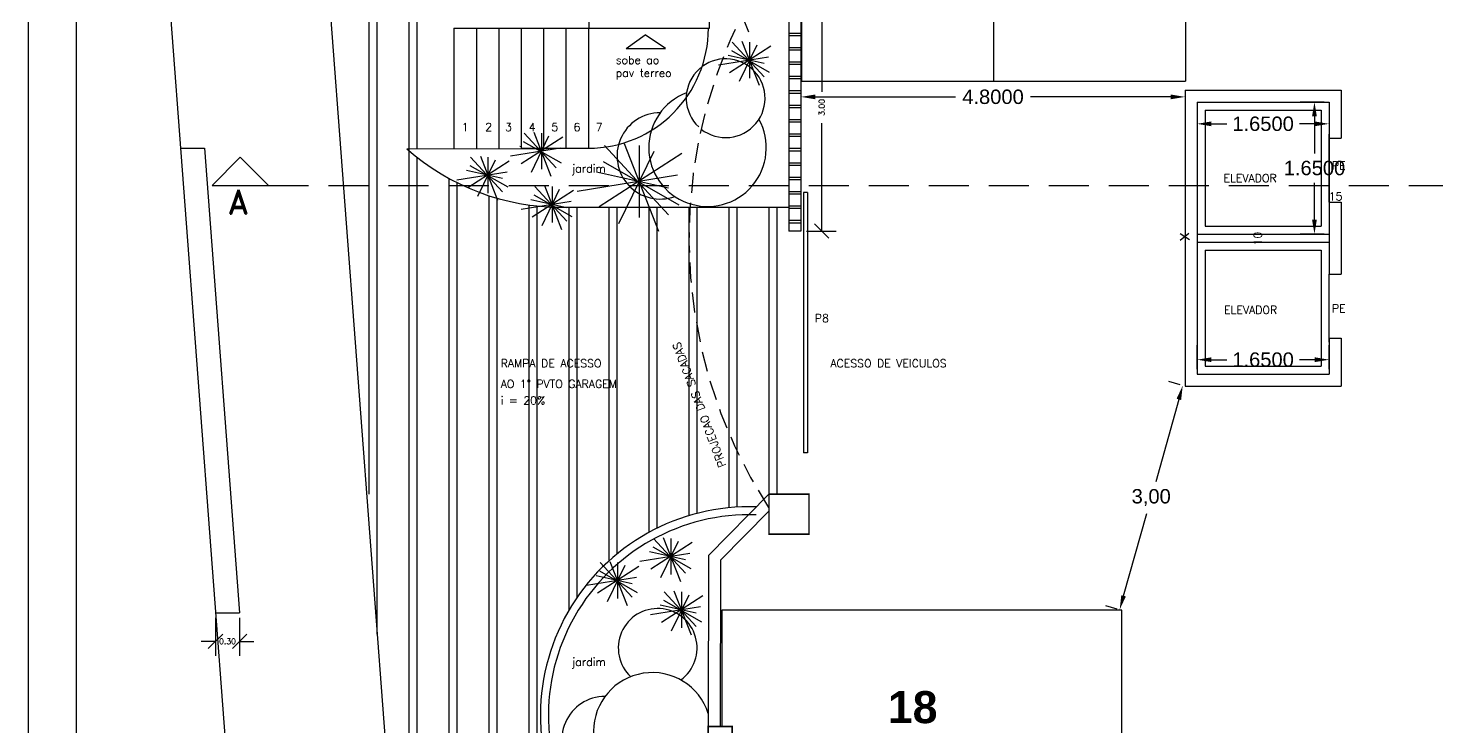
# Model space of a CAD drawing. Header units: millimetres. Extents: x 2200 to 2403, y 2380 to 2511.
# Drawn here: x 2245.02 to 2262.62, y 2431.22 to 2439.95 of the extents above; entities that cross this region are included whole.
import ezdxf

# ---------------------------------------------------------------- set-up
doc = ezdxf.new("R2010")
doc.units = ezdxf.units.MM
doc.linetypes.add('DASHED', pattern=[0.75, 0.5, -0.25])
doc.linetypes.add('HIDDEN', pattern=[0.375, 0.25, -0.125])
doc.styles.add('ROMAND', font='romand', dxfattribs={"height": 0.1})
doc.styles.add('ROMANS', font='ROMANS.shx', dxfattribs={"height": 0.07})
doc.styles.add('SANSSERIFBOLD', font='sasb____.pfb', dxfattribs={"height": 0.4})
doc.styles.get("Standard").update_dxf_attribs({"font": 'arial.ttf'})
doc.dimstyles.get("Standard").update_dxf_attribs({"dimtxt": 0.18, "dimasz": 0.18, "dimexe": 0.18, "dimexo": 0.0625, "dimgap": 0.09, "dimtad": 0, "dimtih": 1, "dimtoh": 1, "dimdec": 4, "dimzin": 0, "dimdsep": 46, "dimtxsty": 'Standard', "dimcen": 0.09, "dimadec": 0, "dimazin": 0, "dimtfac": 1, "dimtdec": 4, "dimtofl": 0, "dimtmove": 0, "dimatfit": 3, "dimfxl": 1, "dimtolj": 1, "dimtzin": 0, "dimarcsym": 0})

# ---------------------------------------------------------------- blocks, each defined once
blk = doc.blocks.new('*D137')
at = {"color": 0, "lineweight": -2, "transparency": 16777216}
for p, q in [((2259.626, 2435.688), (2259.626, 2435.986)), ((2261.276, 2435.688), (2261.276, 2435.986)), ((2259.806, 2435.806), (2259.996, 2435.806)), ((2261.096, 2435.806), (2260.906, 2435.806))]:
    blk.add_line(p, q, dxfattribs=at)
at = {"color": 0, "transparency": 16777216}
for points in [[(2259.806, 2435.836), (2259.806, 2435.776), (2259.626, 2435.806)], [(2261.096, 2435.836), (2261.096, 2435.776), (2261.276, 2435.806)]]:
    blk.add_solid(points, dxfattribs=at)
at = {"layer": 'DEFPOINTS', "color": 0, "transparency": 16777216}
for p in [(2259.626, 2435.806), (2259.626, 2435.625), (2261.276, 2435.625)]:
    blk.add_point(p, dxfattribs=at)
at = {"color": 0, "transparency": 16777216, "insert": (2260.451, 2435.806), "char_height": 0.18, "attachment_point": 5}
blk.add_mtext('\\A1;1.6500', dxfattribs=at)
blk = doc.blocks.new('*D139')
at = {"color": 0, "lineweight": -2, "transparency": 16777216}
for p, q in [((2261.214, 2439.025), (2260.913, 2439.025)), ((2261.093, 2438.845), (2261.093, 2438.382)), ((2261.093, 2437.555), (2261.093, 2438.018)), ((2261.214, 2437.375), (2260.913, 2437.375))]:
    blk.add_line(p, q, dxfattribs=at)
at = {"color": 0, "transparency": 16777216}
for points in [[(2261.063, 2438.845), (2261.123, 2438.845), (2261.093, 2439.025)], [(2261.063, 2437.555), (2261.123, 2437.555), (2261.093, 2437.375)]]:
    blk.add_solid(points, dxfattribs=at)
at = {"layer": 'DEFPOINTS', "color": 0, "transparency": 16777216}
for p in [(2261.093, 2439.025), (2261.276, 2439.025), (2261.276, 2437.375)]:
    blk.add_point(p, dxfattribs=at)
at = {"color": 0, "transparency": 16777216, "insert": (2261.093, 2438.2), "char_height": 0.18, "attachment_point": 5}
blk.add_mtext('\\A1;1.6500', dxfattribs=at)
blk = doc.blocks.new('*D140')
at = {"color": 0, "lineweight": -2, "transparency": 16777216}
for p, q in [((2259.626, 2438.963), (2259.626, 2438.573)), ((2261.276, 2438.963), (2261.276, 2438.573)), ((2259.806, 2438.753), (2259.996, 2438.753)), ((2261.096, 2438.753), (2260.906, 2438.753))]:
    blk.add_line(p, q, dxfattribs=at)
at = {"color": 0, "transparency": 16777216}
for points in [[(2259.806, 2438.783), (2259.806, 2438.723), (2259.626, 2438.753)], [(2261.096, 2438.783), (2261.096, 2438.723), (2261.276, 2438.753)]]:
    blk.add_solid(points, dxfattribs=at)
at = {"layer": 'DEFPOINTS', "color": 0, "transparency": 16777216}
for p in [(2259.626, 2439.025), (2261.276, 2439.025), (2261.276, 2438.753)]:
    blk.add_point(p, dxfattribs=at)
at = {"color": 0, "transparency": 16777216, "insert": (2260.451, 2438.753), "char_height": 0.18, "attachment_point": 5}
blk.add_mtext('\\A1;1.6500', dxfattribs=at)
blk = doc.blocks.new('*D142')
at = {"color": 0, "lineweight": -2, "transparency": 16777216}
for p, q in [((2254.676, 2439.113), (2254.676, 2438.91)), ((2254.856, 2439.09), (2256.609, 2439.09)), ((2259.296, 2439.09), (2257.543, 2439.09)), ((2259.476, 2439.113), (2259.476, 2438.91))]:
    blk.add_line(p, q, dxfattribs=at)
at = {"color": 0, "transparency": 16777216}
for points in [[(2254.856, 2439.12), (2254.856, 2439.06), (2254.676, 2439.09)], [(2259.296, 2439.12), (2259.296, 2439.06), (2259.476, 2439.09)]]:
    blk.add_solid(points, dxfattribs=at)
at = {"layer": 'DEFPOINTS', "color": 0, "transparency": 16777216}
for p in [(2254.676, 2439.175), (2259.476, 2439.175), (2254.676, 2439.09)]:
    blk.add_point(p, dxfattribs=at)
at = {"color": 0, "transparency": 16777216, "insert": (2257.076, 2439.09), "char_height": 0.18, "attachment_point": 5}
blk.add_mtext('\\A1;4.8000', dxfattribs=at)
blk = doc.blocks.new('*D143')
at = {"color": 0, "lineweight": -2, "transparency": 16777216}
for p, q in [((2259.416, 2435.492), (2259.274, 2435.532)), ((2259.398, 2435.31), (2259.109, 2434.281)), ((2258.707, 2432.856), (2258.997, 2433.885)), ((2258.628, 2432.691), (2258.485, 2432.731))]:
    blk.add_line(p, q, dxfattribs=at)
at = {"color": 0, "transparency": 16777216}
for points in [[(2259.37, 2435.318), (2259.427, 2435.302), (2259.447, 2435.483)], [(2258.679, 2432.864), (2258.736, 2432.848), (2258.659, 2432.683)]]:
    blk.add_solid(points, dxfattribs=at)
at = {"layer": 'DEFPOINTS', "color": 0, "transparency": 16777216}
for p in [(2259.476, 2435.475), (2258.659, 2432.683), (2258.688, 2432.674)]:
    blk.add_point(p, dxfattribs=at)
at = {"color": 0, "transparency": 16777216, "insert": (2259.053, 2434.083), "char_height": 0.18, "attachment_point": 5}
blk.add_mtext('\\A1;3,00', dxfattribs=at)
blk = doc.blocks.new('*D144')
at = {"color": 1, "lineweight": -2, "transparency": 16777216}
for p, q in [((2255.026, 2440.412), (2254.846, 2440.592)), ((2254.744, 2440.502), (2255.116, 2440.502)), ((2254.936, 2440.502), (2254.936, 2439.154)), ((2254.936, 2437.414), (2254.936, 2438.761)), ((2254.744, 2437.414), (2255.116, 2437.414)), ((2255.026, 2437.324), (2254.846, 2437.504))]:
    blk.add_line(p, q, dxfattribs=at)
at = {"layer": 'DEFPOINTS', "color": 0, "transparency": 16777216}
for p in [(2254.681, 2440.502), (2254.681, 2437.414), (2254.936, 2437.414)]:
    blk.add_point(p, dxfattribs=at)
at = {"color": 1, "transparency": 16777216, "insert": (2254.936, 2438.958), "char_height": 0.07, "attachment_point": 5, "rotation": 90, "style": 'ROMANS'}
blk.add_mtext('\\A1;3.00', dxfattribs=at)
blk = doc.blocks.new('*D145')
at = {"color": 1, "lineweight": -2, "transparency": 16777216}
for p, q in [((2247.36, 2432.582), (2247.36, 2432.107)), ((2247.66, 2432.582), (2247.66, 2432.107)), ((2247.27, 2432.197), (2247.45, 2432.377)), ((2247.57, 2432.197), (2247.75, 2432.377)), ((2247.36, 2432.287), (2247.18, 2432.287)), ((2247.66, 2432.287), (2247.84, 2432.287))]:
    blk.add_line(p, q, dxfattribs=at)
at = {"layer": 'DEFPOINTS', "color": 0, "transparency": 16777216}
for p in [(2247.36, 2432.645), (2247.66, 2432.645), (2247.36, 2432.287)]:
    blk.add_point(p, dxfattribs=at)
at = {"color": 1, "transparency": 16777216, "insert": (2247.51, 2432.287), "char_height": 0.07, "attachment_point": 5, "style": 'ROMANS'}
blk.add_mtext('\\A1;0.30', dxfattribs=at)

msp = doc.modelspace()

# ---------------------------------------------------------------- linework, layer by layer
at = {"color": 1}
for p, q in [((2245.01863, 2449.70074), (2245.01863, 2420.91086)), ((2257.08142, 2444.2872), (2257.08142, 2439.2872)), ((2259.48142, 2444.2872), (2259.48142, 2439.2872)), ((2252.03119, 2439.94769), (2252.02021, 2443.26371)), ((2253.5312, 2439.94769), (2253.52674, 2441.29391)), ((2254.52631, 2440.5019), (2254.52631, 2437.41355)), ((2254.67631, 2440.5019), (2254.67631, 2437.41355)), ((2254.68142, 2440.5019), (2254.68142, 2439.2872)), ((2250.33939, 2439.94769), (2252.01939, 2439.94769)), ((2250.33939, 2439.94769), (2250.33939, 2438.44769)), ((2250.61939, 2439.94769), (2250.61939, 2438.44769)), ((2250.89939, 2439.94769), (2250.89939, 2438.44769)), ((2251.17939, 2439.94769), (2251.17939, 2438.44769)), ((2251.45939, 2439.94769), (2251.45939, 2438.44769)), ((2251.73939, 2439.94769), (2251.73939, 2438.44769)), ((2252.01939, 2439.94769), (2253.5312, 2439.94769)), ((2252.01939, 2439.94769), (2252.01939, 2438.44769)), ((2254.67631, 2439.88355), (2254.52631, 2439.88355)), ((2254.67631, 2439.85355), (2254.52631, 2439.85355)), ((2254.67631, 2439.70355), (2254.52631, 2439.70355)), ((2254.67631, 2439.67355), (2254.52631, 2439.67355)), ((2254.67631, 2439.52355), (2254.52631, 2439.52355)), ((2254.67631, 2439.49355), (2254.52631, 2439.49355)), ((2254.67631, 2439.34355), (2254.52631, 2439.34355)), ((2254.67631, 2439.31355), (2254.52631, 2439.31355)), ((2254.68142, 2439.2872), (2259.48142, 2439.2872)), ((2254.67631, 2439.16355), (2254.52631, 2439.16355)), ((2254.67631, 2439.13355), (2254.52631, 2439.13355)), ((2254.67631, 2438.98355), (2254.52631, 2438.98355)), ((2254.67631, 2438.95355), (2254.52631, 2438.95355)), ((2254.67631, 2438.80355), (2254.52631, 2438.80355)), ((2254.67631, 2438.77355), (2254.52631, 2438.77355)), ((2254.67631, 2438.62355), (2254.52631, 2438.62355)), ((2254.67631, 2438.59355), (2254.52631, 2438.59355)), ((2261.27631, 2437.7752), (2261.27631, 2438.6252)), ((2251.17939, 2438.44769), (2252.01939, 2438.44769)), ((2254.67631, 2438.44355), (2254.52631, 2438.44355)), ((2254.67631, 2438.41355), (2254.52631, 2438.41355)), ((2254.67631, 2438.26355), (2254.52631, 2438.26355)), ((2254.67631, 2438.23355), (2254.52631, 2438.23355)), ((2254.67631, 2438.08355), (2254.52631, 2438.08355)), ((2254.67631, 2438.05355), (2254.52631, 2438.05355)), ((2254.67631, 2437.90355), (2254.52631, 2437.90355)), ((2254.67631, 2437.87355), (2254.52631, 2437.87355)), ((2254.67631, 2437.72355), (2254.52631, 2437.72355)), ((2254.67631, 2437.69355), (2254.52631, 2437.69355)), ((2254.67631, 2437.54355), (2254.52631, 2437.54355)), ((2254.67631, 2437.51355), (2254.52631, 2437.51355)), ((2254.67631, 2437.41355), (2254.52631, 2437.41355)), ((2259.52369, 2437.38435), (2259.41389, 2437.29596)), ((2259.41389, 2437.3813), (2259.52979, 2437.30815)), ((2261.27631, 2436.0252), (2261.27631, 2436.8752)), ((2252.83372, 2433.57074), (2253.23396, 2433.13745)), ((2252.95511, 2433.58324), (2253.17082, 2433.03377)), ((2253.05052, 2433.57074), (2253.05052, 2433.12078)), ((2253.28924, 2433.38459), (2252.66327, 2433.28315)), ((2253.23396, 2433.3041), (2252.78369, 2433.40409)), ((2253.31734, 2433.52075), (2252.80037, 2433.18744)), ((2252.82399, 2433.46912), (2253.2977, 2433.19861)), ((2253.14121, 2433.53252), (2252.92127, 2433.08026)), ((2252.65028, 2433.22077), (2252.13331, 2432.88747)), ((2252.16666, 2433.27077), (2252.5669, 2432.83747)), ((2252.47415, 2433.23255), (2252.25421, 2432.78029)), ((2252.28805, 2433.28327), (2252.50375, 2432.73379)), ((2252.38345, 2433.27077), (2252.38345, 2432.8208)), ((2252.62218, 2433.08461), (2251.99621, 2432.98317)), ((2252.5669, 2433.00412), (2252.11663, 2433.10411)), ((2252.15693, 2433.16915), (2252.63064, 2432.89864)), ((2253.45075, 2432.85414), (2252.93378, 2432.52083)), ((2252.96713, 2432.90413), (2253.36737, 2432.47083)), ((2253.27462, 2432.86591), (2253.05468, 2432.41365)), ((2253.08852, 2432.91663), (2253.30423, 2432.36716)), ((2253.18393, 2432.90413), (2253.18393, 2432.45417)), ((2253.42266, 2432.71798), (2252.79668, 2432.61653)), ((2253.36737, 2432.63749), (2252.9171, 2432.73748)), ((2252.9574, 2432.80251), (2253.43112, 2432.532)), ((2253.6878, 2432.67445), (2253.6878, 2431.22157)), ((2258.6878, 2432.67445), (2253.6878, 2432.67445)), ((2258.6878, 2430.27445), (2258.6878, 2432.67445))]:
    msp.add_line(p, q, dxfattribs=at)
for p, q in [((2245.61863, 2449.40272), (2245.61863, 2421.21086)), ((2246.18275, 2448.22439), (2247.83703, 2426.33587)), ((2259.47631, 2439.1752), (2261.42631, 2439.1752)), ((2259.47631, 2439.1752), (2259.47631, 2435.4752)), ((2261.42631, 2439.1752), (2261.42631, 2438.5752)), ((2259.62631, 2439.0252), (2261.27631, 2439.0252)), ((2259.62631, 2439.0252), (2259.62631, 2435.6252)), ((2261.27631, 2439.0252), (2261.27631, 2436.8752)), ((2261.27631, 2438.5752), (2261.42631, 2438.5752)), ((2246.92309, 2438.44769), (2247.22309, 2438.44769)), ((2247.22309, 2438.44769), (2247.66023, 2432.64465)), ((2247.31628, 2437.98189), (2247.66984, 2438.33544)), ((2247.66984, 2438.33544), (2248.02339, 2437.98189)), ((2247.31628, 2437.98189), (2248.02339, 2437.98189)), ((2261.27631, 2437.7752), (2261.42631, 2437.7752)), ((2261.42631, 2437.7752), (2261.42631, 2437.1252)), ((2261.42631, 2437.5252), (2261.42631, 2436.8752)), ((2261.27631, 2436.8752), (2261.42631, 2436.8752)), ((2261.27631, 2436.0752), (2261.27631, 2435.6252)), ((2261.27631, 2436.0752), (2261.42631, 2436.0752)), ((2261.42631, 2436.0752), (2261.42631, 2435.4752)), ((2259.47631, 2435.4752), (2261.42631, 2435.4752)), ((2259.62631, 2435.6252), (2261.27631, 2435.6252)), ((2254.27631, 2434.1252), (2253.5226, 2433.3616)), ((2254.27631, 2433.91167), (2253.67246, 2433.2999)), ((2253.5226, 2433.3616), (2253.51768, 2431.22192)), ((2253.67246, 2433.2999), (2253.66768, 2431.22157)), ((2247.36023, 2432.64465), (2247.66023, 2432.64465))]:
    msp.add_line(p, q)
at = {"color": 4}
for p, q in [((2248.18275, 2448.22439), (2249.83703, 2426.33587)), ((2249.27631, 2440.43759), (2249.27631, 2434.1252)), ((2249.37631, 2440.4376), (2249.37631, 2432.37854)), ((2249.77631, 2440.43765), (2249.77631, 2427.1322)), ((2249.87631, 2440.43766), (2249.87631, 2438.44055)), ((2253.80432, 2440.4519), (2254.02003, 2439.90242)), ((2254.29996, 2439.72279), (2253.78299, 2439.38948)), ((2253.81634, 2439.77279), (2254.21658, 2439.33949)), ((2254.12383, 2439.73456), (2253.90389, 2439.28231)), ((2253.93773, 2439.78528), (2254.15344, 2439.23581)), ((2254.03314, 2439.77279), (2254.03314, 2439.32282)), ((2254.27187, 2439.58663), (2253.64589, 2439.48519)), ((2254.21658, 2439.50614), (2253.76631, 2439.60613)), ((2253.80661, 2439.67116), (2254.28033, 2439.40065)), ((2251.3363, 2438.64854), (2251.55201, 2438.09907)), ((2251.17939, 2438.46617), (2251.16489, 2438.46939)), ((2251.69854, 2438.58605), (2251.18156, 2438.25274)), ((2251.20519, 2438.53442), (2251.6789, 2438.26391)), ((2251.21492, 2438.63604), (2251.61515, 2438.20275)), ((2251.5224, 2438.59782), (2251.30247, 2438.14557)), ((2251.43171, 2438.63604), (2251.43171, 2438.18608)), ((2252.22207, 2438.48423), (2253.02254, 2437.61763)), ((2252.46484, 2438.50922), (2252.89626, 2437.41028)), ((2252.65566, 2438.48423), (2252.65566, 2437.5843)), ((2249.75098, 2438.44013), (2251.52469, 2438.44601)), ((2249.87631, 2438.33603), (2249.87631, 2426.53587)), ((2250.54785, 2438.33607), (2250.94809, 2437.90277)), ((2250.85534, 2438.29785), (2250.63541, 2437.84559)), ((2250.66924, 2438.34857), (2250.88495, 2437.7991)), ((2250.76465, 2438.33607), (2250.76465, 2437.88611)), ((2251.67044, 2438.44989), (2251.04446, 2438.34845)), ((2253.18931, 2438.38423), (2252.15536, 2437.71762)), ((2252.83704, 2438.40778), (2252.39717, 2437.50327)), ((2251.00338, 2438.14991), (2250.3774, 2438.04847)), ((2250.94809, 2438.06942), (2250.49782, 2438.16942)), ((2251.03147, 2438.28607), (2250.5145, 2437.95277)), ((2250.53813, 2438.23445), (2251.01184, 2437.96394)), ((2253.02254, 2437.95094), (2252.12201, 2438.15092)), ((2252.20261, 2438.28098), (2253.15003, 2437.73996)), ((2250.27631, 2438.07194), (2250.27631, 2426.53587)), ((2250.37631, 2438.01956), (2250.37631, 2426.53587)), ((2251.34833, 2437.96943), (2251.74857, 2437.53613)), ((2251.46972, 2437.98193), (2251.68542, 2437.43246)), ((2251.56512, 2437.96943), (2251.56512, 2437.51947)), ((2253.13311, 2438.11191), (2251.88116, 2437.90903)), ((2250.77631, 2437.85537), (2250.77631, 2426.53587)), ((2250.87631, 2437.82467), (2250.87631, 2426.53587)), ((2251.80385, 2437.78328), (2251.17788, 2437.68184)), ((2251.74857, 2437.70279), (2251.2983, 2437.80278)), ((2251.83195, 2437.91944), (2251.31497, 2437.58613)), ((2251.3386, 2437.86781), (2251.81231, 2437.5973)), ((2251.65582, 2437.93121), (2251.43588, 2437.47895)), ((2251.27631, 2437.73929), (2251.27631, 2426.53587)), ((2251.37631, 2437.72689), (2251.37631, 2426.53587)), ((2251.68718, 2437.71037), (2254.52631, 2437.71037)), ((2251.77631, 2437.71037), (2251.77631, 2432.67556)), ((2251.87631, 2437.71037), (2251.87631, 2432.83336)), ((2252.27631, 2437.71037), (2252.27631, 2433.29182)), ((2252.37631, 2437.71037), (2252.37631, 2433.378)), ((2252.77631, 2437.71037), (2252.77631, 2433.64783)), ((2252.87631, 2437.71037), (2252.87631, 2433.69981)), ((2253.27631, 2437.71037), (2253.27631, 2433.8574)), ((2253.37631, 2437.71037), (2253.37631, 2433.8854)), ((2253.77631, 2437.71037), (2253.77631, 2433.9562)), ((2253.87631, 2437.71037), (2253.87631, 2433.96403)), ((2254.27631, 2437.71037), (2254.27631, 2434.1252)), ((2254.37631, 2437.71037), (2254.37631, 2434.1252))]:
    msp.add_line(p, q, dxfattribs=at)
at = {"color": 2}
for p, q in [((2252.49033, 2439.69437), (2252.72886, 2439.86721)), ((2252.98253, 2439.69437), (2252.72886, 2439.86721)), ((2252.49033, 2439.69437), (2252.98253, 2439.69437)), ((2259.72631, 2438.9252), (2261.17631, 2438.9252)), ((2259.72631, 2438.9252), (2259.72631, 2437.4752)), ((2261.17631, 2438.9252), (2261.17631, 2437.4752)), ((2259.72631, 2437.4752), (2261.17631, 2437.4752)), ((2259.72631, 2437.1752), (2259.72631, 2435.7252)), ((2259.72631, 2437.1752), (2261.17631, 2437.1752)), ((2261.17631, 2437.1752), (2261.17631, 2435.7252)), ((2259.72631, 2435.7252), (2261.17631, 2435.7252))]:
    msp.add_line(p, q, dxfattribs=at)
at = {"linetype": 'DASHED'}
msp.add_line((2248.02339, 2437.98189), (2267.86631, 2437.98189), dxfattribs=at)
at = {"color": 3}
for p, q in [((2254.75814, 2437.89433), (2254.70814, 2437.89433)), ((2254.70814, 2437.89433), (2254.70814, 2434.64433)), ((2254.75814, 2437.89433), (2254.75814, 2434.64433)), ((2259.62631, 2437.3752), (2261.27631, 2437.3752)), ((2259.62631, 2437.2752), (2261.27631, 2437.2752)), ((2254.75814, 2434.64433), (2254.70814, 2434.64433))]:
    msp.add_line(p, q, dxfattribs=at)
at = {"const_width": 0.02}
for points in [[(2254.77631, 2434.1252), (2254.77631, 2433.6252), (2254.27631, 2433.6252), (2254.27631, 2434.1252)], [(2253.81768, 2430.62157), (2253.81768, 2431.22157), (2253.51768, 2431.22157), (2253.51768, 2430.62157)]]:
    msp.add_lwpolyline(points, close=True, dxfattribs=at)
at = {"color": 1, "linetype": 'HIDDEN'}
msp.add_arc((2259.47631, 2437.3252), 6.2, 148.173551, 212.995885, dxfattribs=at)
at = {"color": 1}
for centre, radius, start, end in [((2252.01939, 2439.94769), 1.5, 270, 0), ((2252.8856, 2432.20456), 0.49238, 305.759384, 226.86955), ((2252.81845, 2431.16213), 0.73433, 17.688848, 342.214788), ((2252.22638, 2431.05964), 0.53879, 89.85036, 289.791837)]:
    msp.add_arc(centre, radius, start, end, dxfattribs=at)
at = {"color": 4}
for centre, radius, start, end in [((2253.73481, 2439.07322), 0.49238, 231.451884, 226.86955), ((2253.50843, 2438.4551), 0.73433, 110.841656, 28.929509), ((2252.91636, 2438.35261), 0.53879, 89.85036, 289.791837), ((2251.68718, 2440.64383), 2.93346, 228.696901, 270), ((2254.02998, 2431.35802), 2.61054, 88.020257, 212.621004), ((2254.02998, 2431.35802), 2.51054, 88.020257, 212.621004)]:
    msp.add_arc(centre, radius, start, end, dxfattribs=at)

# ---------------------------------------------------------------- texts
at = {"color": 1}
for s, height, style, p in [('sobe ao', 0.1, 'ROMAND', (2252.3608, 2439.50021)), ('pav terreo', 0.1, 'ROMAND', (2252.3608, 2439.3383)), ('1', 0.1, 'ROMAND', (2250.43663, 2438.66242)), ('2', 0.1, 'ROMAND', (2250.73009, 2438.66242)), ('3', 0.1, 'ROMAND', (2250.97743, 2438.66242)), ('4', 0.1, 'ROMAND', (2251.27507, 2438.66242)), ('5', 0.1, 'ROMAND', (2251.55595, 2438.66242)), ('6', 0.1, 'ROMAND', (2251.83394, 2438.66242)), ('7', 0.1, 'ROMAND', (2252.11194, 2438.66242)), ('ELEVADOR', 0.1, 'ROMAND', (2259.95698, 2438.02446)), ('PE', 0.1, 'ROMAND', (2261.31144, 2438.18101)), ('A', 0.3, 'ROMAND', (2247.51685, 2437.62947)), ('15', 0.1, 'ROMAND', (2261.27182, 2437.79676)), ('P8', 0.1, 'ROMAND', (2254.84908, 2436.27466)), ('ELEVADOR', 0.1, 'ROMAND', (2259.96336, 2436.37832)), ('PE', 0.1, 'ROMAND', (2261.31144, 2436.39702)), ('RAMPA DE ACESSO', 0.1, 'ROMAND', (2250.92325, 2435.71105)), ('ACESSO DE VEICULOS', 0.1, 'ROMAND', (2255.04393, 2435.71105)), ('AO 1° PVTO GARAGEM', 0.1, 'ROMAND', (2250.92325, 2435.45337)), ('i = 20%', 0.1, 'ROMAND', (2250.92325, 2435.24723)), ('jardim', 0.1, 'ROMAND', (2251.8122, 2431.97924)), ('18', 0.4, 'SANSSERIFBOLD', (2255.7613, 2431.26476))]:
    msp.add_text(s, height=height, dxfattribs=dict(at, style=style)).set_placement(p)
at = {"color": 4, "style": 'ROMAND'}
msp.add_text('jardim', height=0.1, dxfattribs=at).set_placement((2251.8122, 2438.14512))
at = {"color": 1, "style": 'ROMAND'}
for s, rotation, p in [('10', 90, (2260.43441, 2437.23317)), ('PROJECAO DAS SACADAS', 110.543345, (2253.74462, 2434.48286))]:
    msp.add_text(s, height=0.1, rotation=rotation, dxfattribs=at).set_placement(p)

# ---------------------------------------------------------------- dimensions: what is measured, and where the dimension line sits
dim = msp.add_linear_dim(base=(2254.93634, 2437.41355), p1=(2254.68142, 2440.5019), p2=(2254.68142, 2437.41355), angle=90, text='3.00', dimstyle='Standard', override={"dimasz": 0, "dimtih": 0, "dimtoh": 0, "dimdec": 2, "dimtxsty": 'ROMANS', "dimtsz": 0.09, "dimclrd": 1, "dimclre": 1, "dimclrt": 1, "dimtdec": 2, "dimtix": 1, "dimtmove": 2})
dim.commit()
dim.dimension.update_dxf_attribs({"geometry": '*D144', "text_midpoint": (2254.93634, 2438.95773)})
dim = msp.add_aligned_dim(p1=(2259.47631, 2439.1752), p2=(2254.67631, 2439.1752), distance=0.08559, dimstyle='Standard')
dim.commit()
dim.dimension.update_dxf_attribs({"geometry": '*D142', "text_midpoint": (2257.07631, 2439.08961)})
at = {"color": 1}
for p1, p2, distance, picture, middle in [((2259.62631, 2439.0252), (2261.27631, 2439.0252), -0.27206, '*D140', (2260.45131, 2438.75314)), ((2261.27631, 2437.3752), (2261.27631, 2439.0252), 0.18286, '*D139', (2261.09345, 2438.2002)), ((2261.27631, 2435.6252), (2259.62631, 2435.6252), -0.18118, '*D137', (2260.45131, 2435.80638))]:
    dim = msp.add_aligned_dim(p1=p1, p2=p2, distance=distance, dimstyle='Standard', dxfattribs=at)
    dim.commit()
    dim.dimension.update_dxf_attribs({"geometry": picture, "text_midpoint": middle})
dim = msp.add_aligned_dim(p1=(2259.47631, 2435.4752), p2=(2258.6878, 2432.67445), distance=-0.03025, text='3,00', dimstyle='Standard')
dim.commit()
dim.dimension.update_dxf_attribs({"geometry": '*D143', "text_midpoint": (2259.05294, 2434.08302)})
dim = msp.add_linear_dim(base=(2247.36023, 2432.28706), p1=(2247.66023, 2432.64465), p2=(2247.36023, 2432.64465), dimstyle='Standard', override={"dimasz": 0, "dimtih": 0, "dimtoh": 0, "dimdec": 2, "dimtxsty": 'ROMANS', "dimtsz": 0.09, "dimclrd": 1, "dimclre": 1, "dimclrt": 1, "dimtdec": 2, "dimtix": 1, "dimtmove": 2})
dim.commit()
dim.dimension.update_dxf_attribs({"geometry": '*D145', "text_midpoint": (2247.51023, 2432.28706)})

doc.saveas('drawing.dxf')
